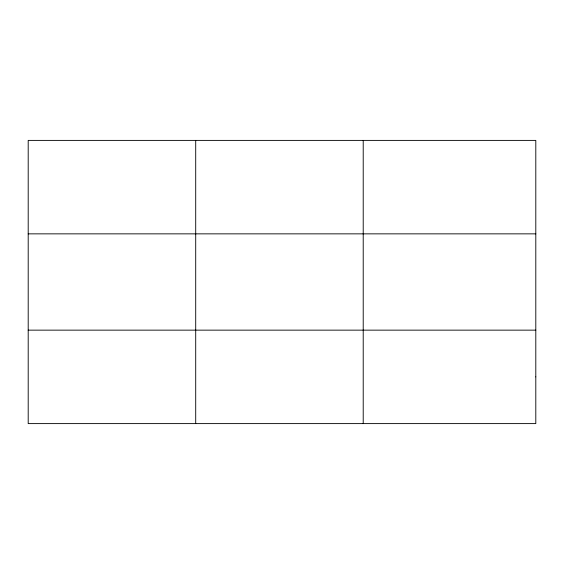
<?xml version="1.0" encoding="UTF-8"?>
<svg xmlns="http://www.w3.org/2000/svg" width="564" height="564" viewBox="0 0 564 564"><rect width="100%" height="100%" fill="white"/><g stroke="black" fill="none" stroke-linecap="round" stroke-linejoin="round"><path stroke-width="0.85" d="M195.708 423.606L195.708 140.394M363.216 423.606L363.216 140.394M28.2 233.856L535.8 233.856M28.2 330.144L535.8 330.144M535.8 376.879L535.8 423.606L28.2 423.606L28.2 140.394L535.8 140.394L535.8 376.879"/></g></svg>
